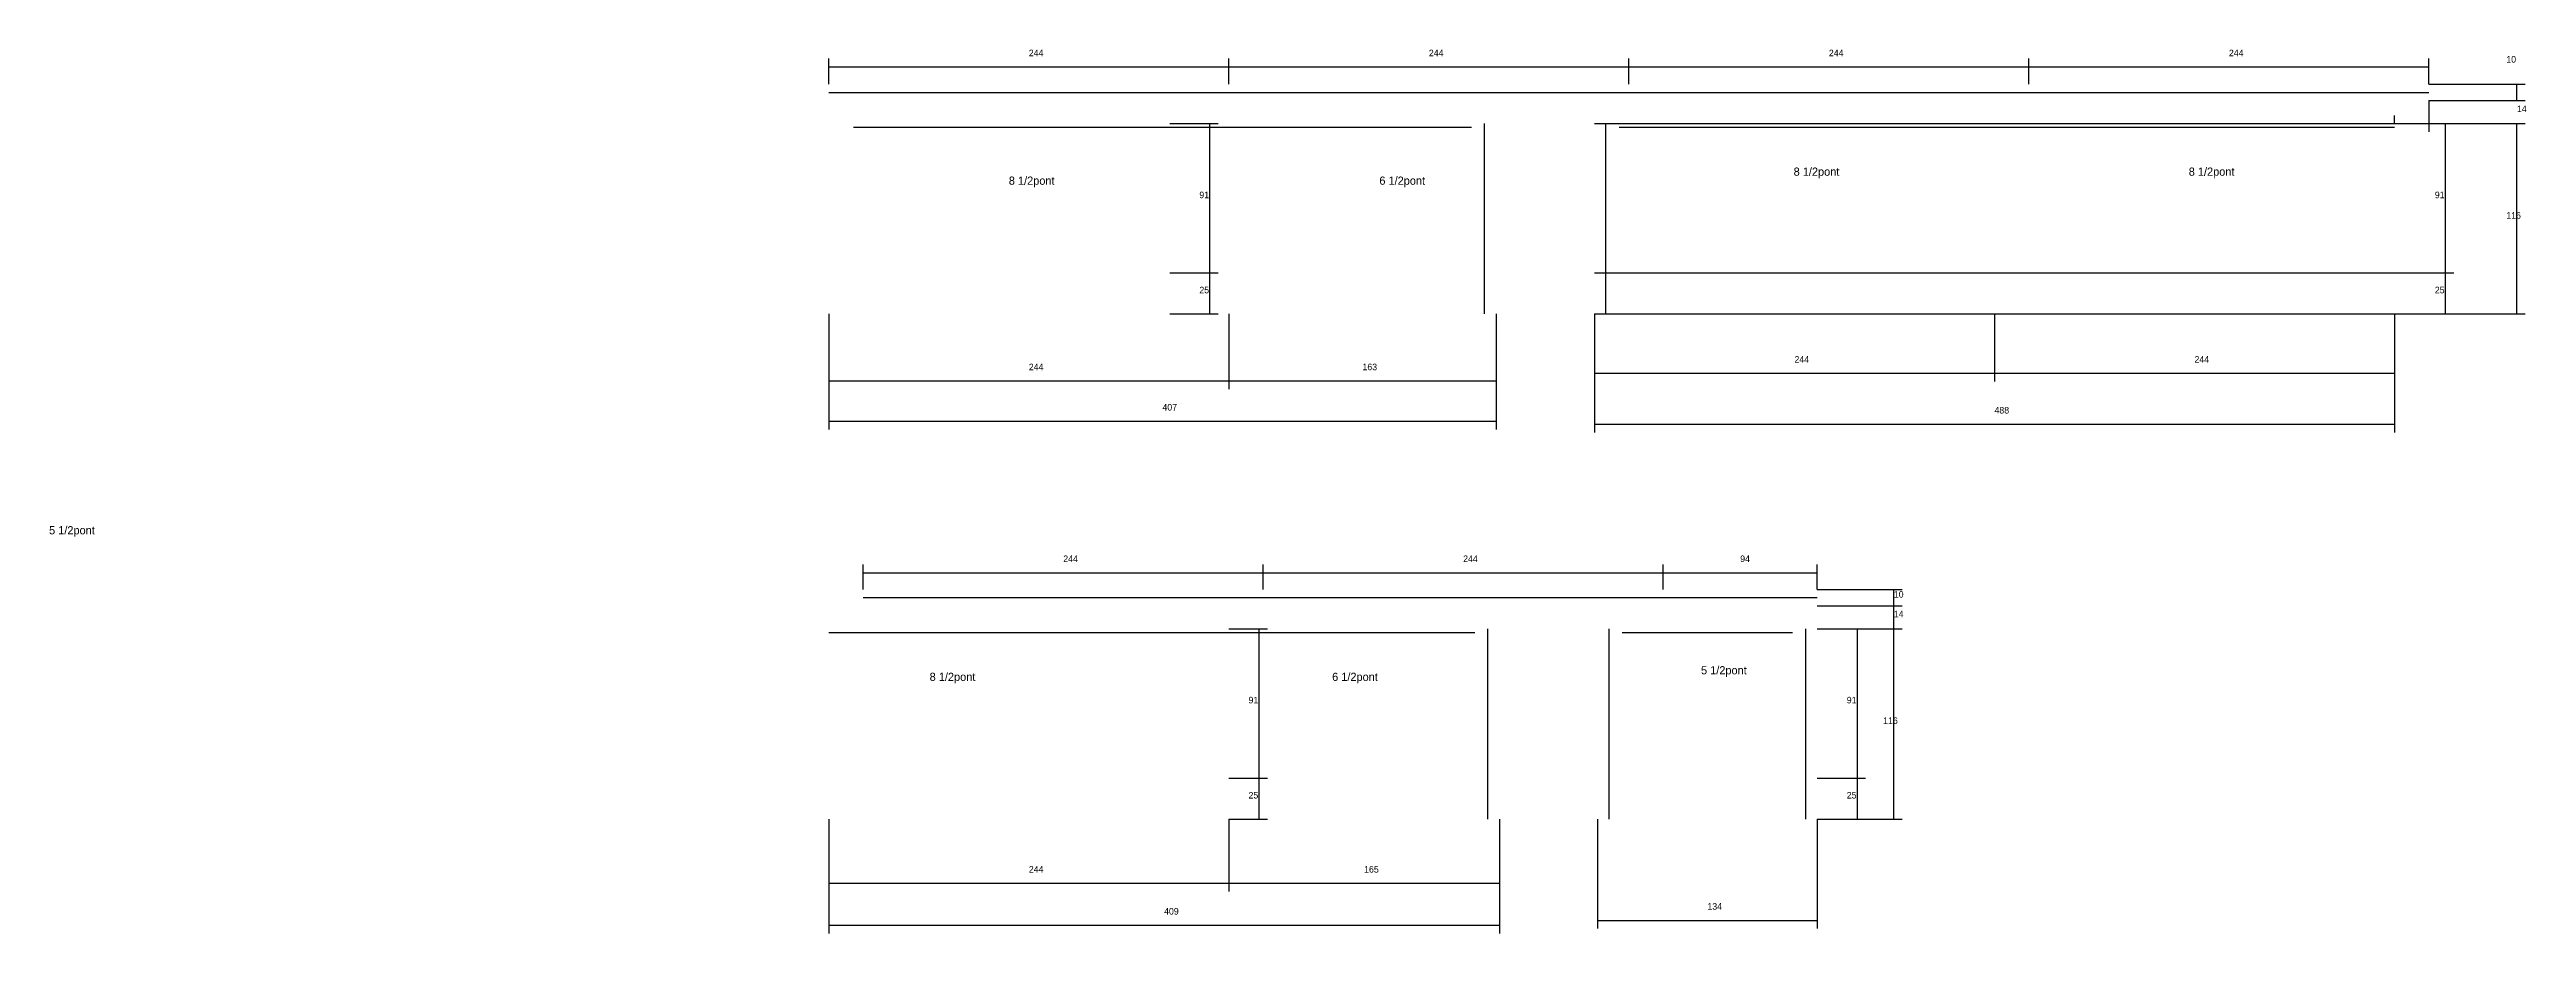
# Model space of a CAD drawing. Header units: metres. Extents: x -7575 to -4390, y 13816 to 14393.
# Drawn here: x -7575 to -6064, y 13816 to 14355 of the extents above; entities that cross this region are included whole.
import ezdxf

# ---------------------------------------------------------------- set-up
doc = ezdxf.new("R2010")
doc.units = ezdxf.units.M
for name, color, linetype in [('COTA', 4, 'Continuous'), ('NOMENCLATURA', 7, 'Continuous'), ('Painéis', 200, 'Continuous'), ('SARR_2.2x7', 40, 'Continuous')]:
    doc.layers.add(name, color=color, linetype=linetype)

msp = doc.modelspace()

# ---------------------------------------------------------------- linework, layer by layer
at = {"layer": 'COTA'}
for p, q in [((-7099.7, 14333.9), (-7099.7, 14349.5)), ((-7099.7, 14344.5), (-6855.7, 14344.5)), ((-6855.7, 14333.9), (-6855.7, 14349.5)), ((-6855.7, 14333.9), (-6855.7, 14349.5)), ((-6855.7, 14344.5), (-6611.7, 14344.5)), ((-6611.7, 14333.9), (-6611.7, 14349.5)), ((-6611.7, 14333.9), (-6611.7, 14349.5)), ((-6611.7, 14344.5), (-6367.7, 14344.5)), ((-6367.7, 14333.9), (-6367.7, 14349.5)), ((-6367.7, 14333.9), (-6367.7, 14349.5)), ((-6367.7, 14344.5), (-6123.7, 14344.5)), ((-6123.7, 14333.9), (-6123.7, 14349.5)), ((-6123.7, 14333.9), (-6065, 14333.9)), ((-6123.7, 14323.9), (-6065, 14323.9)), ((-6123.7, 14323.9), (-6123.7, 14304.9)), ((-6070, 14323.9), (-6070, 14333.9)), ((-6891.6, 14309.9), (-6862.2, 14309.9)), ((-6867.2, 14218.9), (-6867.2, 14309.9)), ((-6144.7, 14309.9), (-6144.7, 14314.9)), ((-6144.7, 14309.9), (-6065, 14309.9)), ((-6144.7, 14309.9), (-6123.7, 14309.9)), ((-6144.7, 14309.9), (-6108.6, 14309.9)), ((-6113.6, 14218.9), (-6113.6, 14309.9)), ((-6070, 14193.9), (-6070, 14309.9)), ((-6891.6, 14218.9), (-6862.2, 14218.9)), ((-6891.6, 14218.9), (-6862.2, 14218.9)), ((-6867.2, 14193.9), (-6867.2, 14218.9)), ((-6144.7, 14218.9), (-6108.6, 14218.9)), ((-6144.7, 14218.9), (-6108.6, 14218.9)), ((-6113.6, 14193.9), (-6113.6, 14218.9)), ((-7099.7, 14193.9), (-7099.7, 14148)), ((-7099.7, 14193.9), (-7099.7, 14123.4)), ((-6891.6, 14193.9), (-6862.2, 14193.9)), ((-6855.7, 14193.9), (-6855.7, 14148)), ((-6855.7, 14193.9), (-6855.7, 14148)), ((-6692.7, 14193.9), (-6692.7, 14148)), ((-6692.7, 14193.9), (-6692.7, 14123.4)), ((-6632.7, 14193.9), (-6632.7, 14152.6)), ((-6632.7, 14193.9), (-6632.7, 14121.6)), ((-6388.7, 14193.9), (-6388.7, 14152.6)), ((-6388.7, 14193.9), (-6388.7, 14152.6)), ((-6144.7, 14193.9), (-6144.7, 14121.6)), ((-6144.7, 14193.9), (-6144.7, 14152.6)), ((-6144.7, 14193.9), (-6065, 14193.9)), ((-6144.7, 14193.9), (-6108.6, 14193.9)), ((-6632.7, 14157.6), (-6388.7, 14157.6)), ((-6388.7, 14157.6), (-6144.7, 14157.6)), ((-7099.7, 14153), (-6855.7, 14153)), ((-6855.7, 14153), (-6692.7, 14153)), ((-7099.7, 14128.4), (-6692.7, 14128.4)), ((-6632.7, 14126.6), (-6144.7, 14126.6)), ((-7078.7, 14025.8), (-7078.7, 14041)), ((-7078.7, 14036), (-6834.7, 14036)), ((-6834.7, 14025.8), (-6834.7, 14041)), ((-6834.7, 14025.8), (-6834.7, 14041)), ((-6834.7, 14036), (-6590.8, 14036)), ((-6590.8, 14025.8), (-6590.8, 14041)), ((-6590.8, 14025.8), (-6590.8, 14041)), ((-6590.8, 14036), (-6496.8, 14036)), ((-6496.8, 14025.8), (-6496.8, 14041)), ((-6496.8, 14025.8), (-6445.1, 14025.8)), ((-6450.1, 14015.8), (-6450.1, 14025.8)), ((-6496.8, 14015.8), (-6445.1, 14015.8)), ((-6496.8, 14015.8), (-6445.1, 14015.8)), ((-6450.1, 14001.8), (-6450.1, 14015.8)), ((-6855.7, 14001.8), (-6832.2, 14001.8)), ((-6837.2, 13910.8), (-6837.2, 14001.8)), ((-6496.8, 14001.8), (-6445.1, 14001.8)), ((-6496.8, 14001.8), (-6445.1, 14001.8)), ((-6496.8, 14001.8), (-6467.3, 14001.8)), ((-6472.3, 13910.8), (-6472.3, 14001.8)), ((-6450.1, 13885.8), (-6450.1, 14001.8)), ((-6855.7, 13910.8), (-6832.2, 13910.8)), ((-6855.7, 13910.8), (-6832.2, 13910.8)), ((-6837.2, 13885.8), (-6837.2, 13910.8)), ((-6496.8, 13910.8), (-6467.3, 13910.8)), ((-6496.8, 13910.8), (-6467.3, 13910.8)), ((-6472.3, 13885.8), (-6472.3, 13910.8)), ((-7099.7, 13885.8), (-7099.7, 13841.6)), ((-7099.7, 13885.8), (-7099.7, 13816)), ((-6855.7, 13885.8), (-6855.7, 13841.6)), ((-6855.7, 13885.8), (-6855.7, 13841.6)), ((-6855.7, 13885.8), (-6832.2, 13885.8)), ((-6690.7, 13885.8), (-6690.7, 13816)), ((-6630.8, 13885.8), (-6630.8, 13819)), ((-6496.8, 13885.8), (-6496.8, 13819)), ((-6496.8, 13885.8), (-6445.1, 13885.8)), ((-6496.8, 13885.8), (-6467.3, 13885.8)), ((-6690.7, 13873.5), (-6690.7, 13841.6)), ((-7099.7, 13846.6), (-6855.7, 13846.6)), ((-6855.7, 13846.6), (-6690.7, 13846.6)), ((-7099.7, 13821), (-6690.7, 13821)), ((-6630.8, 13824), (-6496.8, 13824))]:
    msp.add_line(p, q, dxfattribs=at)
at = {"layer": 'Painéis'}
for p, q in [((-6632.7, 14309.9), (-6144.7, 14309.9)), ((-6632.7, 14218.9), (-6144.7, 14218.9)), ((-6632.7, 14193.9), (-6144.7, 14193.9))]:
    msp.add_line(p, q, dxfattribs=at)
at = {"layer": 'SARR_2.2x7'}
for p, q in [((-7099.7, 14328.9), (-6855.7, 14328.9)), ((-6855.7, 14328.9), (-6611.7, 14328.9)), ((-6611.7, 14328.9), (-6367.7, 14328.9)), ((-6367.7, 14328.9), (-6123.7, 14328.9)), ((-7084.7, 14307.7), (-6855.7, 14307.7)), ((-6855.7, 14307.7), (-6707.7, 14307.7)), ((-6699.7, 14193.9), (-6699.7, 14309.9)), ((-6625.7, 14218.9), (-6625.7, 14309.9)), ((-6617.7, 14307.7), (-6388.7, 14307.7)), ((-6388.7, 14307.7), (-6144.7, 14307.7)), ((-6625.7, 14193.9), (-6625.7, 14218.9)), ((-7078.7, 14020.8), (-6834.7, 14020.8)), ((-6834.7, 14020.8), (-6590.8, 14020.8)), ((-6590.8, 14020.8), (-6496.8, 14020.8)), ((-7099.7, 13999.6), (-6855.7, 13999.6)), ((-6855.7, 13999.6), (-6705.7, 13999.6)), ((-6697.7, 13910.8), (-6697.7, 14001.8)), ((-6623.8, 13910.8), (-6623.8, 14001.8)), ((-6615.8, 13999.6), (-6511.8, 13999.6)), ((-6503.8, 13910.8), (-6503.8, 14001.8)), ((-6697.7, 13885.8), (-6697.7, 13910.8)), ((-6623.8, 13885.8), (-6623.8, 13910.8)), ((-6503.8, 13885.8), (-6503.8, 13910.8))]:
    msp.add_line(p, q, dxfattribs=at)

# ---------------------------------------------------------------- texts
at = {"layer": 'COTA'}
for s, p in [('244', (-6977.7, 14351)), ('244', (-6733.7, 14351)), ('244', (-6489.7, 14351)), ('244', (-6245.7, 14351)), ('10', (-6076.5, 14347.1)), ('14', (-6070, 14316.9)), ('91', (-6873.7, 14264.4)), ('91', (-6120.1, 14264.4)), ('116', (-6076.5, 14251.9)), ('25', (-6873.7, 14206.4)), ('25', (-6120.1, 14206.4)), ('244', (-6977.7, 14159.5)), ('163', (-6774.2, 14159.5)), ('244', (-6510.7, 14164.1)), ('244', (-6266.7, 14164.1)), ('407', (-6896.2, 14134.9)), ('488', (-6388.7, 14133.1)), ('244', (-6956.7, 14042.5)), ('244', (-6712.8, 14042.5)), ('94', (-6543.8, 14042.5)), ('10', (-6450.1, 14020.8)), ('14', (-6450.1, 14008.8)), ('91', (-6843.7, 13956.3)), ('91', (-6478.8, 13956.3)), ('116', (-6456.6, 13943.8)), ('25', (-6843.7, 13898.3)), ('25', (-6478.8, 13898.3)), ('244', (-6977.7, 13853.1)), ('165', (-6773.2, 13853.1)), ('409', (-6895.2, 13827.5)), ('134', (-6563.8, 13830.5))]:
    msp.add_text(s, height=4, dxfattribs=at).set_placement(p)
at = {"layer": 'NOMENCLATURA'}
for s, p in [('8 1/2pont', (-6989.9, 14272.6)), ('6 1/2pont', (-6763.9, 14272.6)), ('8 1/2pont', (-6511.2, 14278.1)), ('8 1/2pont', (-6270.2, 14278.1)), ('5 1/2pont', (-7575.3, 14059.4)), ('8 1/2pont', (-7038.2, 13970)), ('6 1/2pont', (-6792.7, 13970)), ('5 1/2pont', (-6567.7, 13974))]:
    msp.add_text(s, height=5, dxfattribs=at).set_placement(p)

doc.saveas('drawing.dxf')
